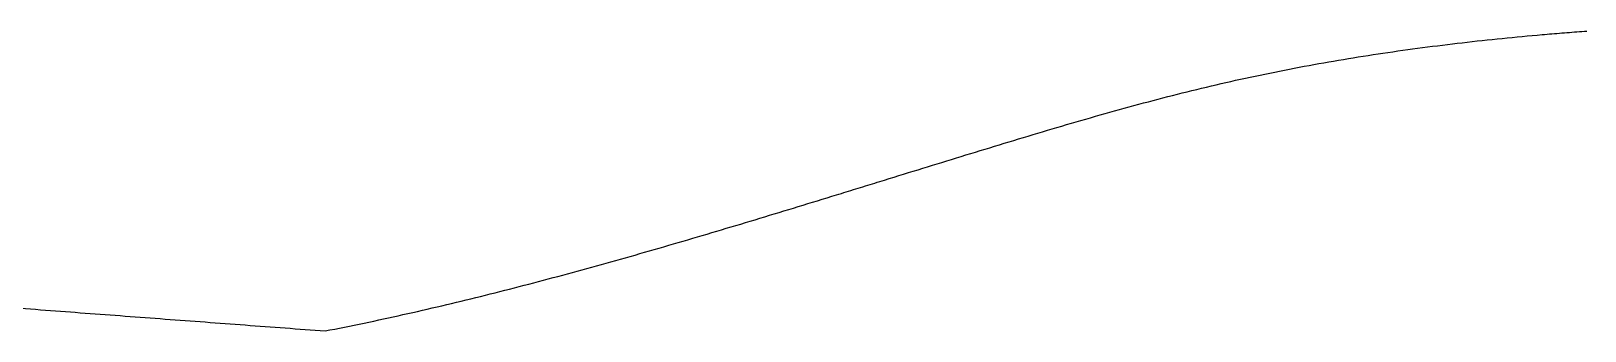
# Model space of a CAD drawing. Extents: x 0 to 145, y 2 to 120.
# Drawn here: x 31 to 62, y 11.04 to 17.02 of the extents above; entities that cross this region are included whole.
import ezdxf

# ---------------------------------------------------------------- set-up
doc = ezdxf.new("R2010")
doc.units = 0

# ---------------------------------------------------------------- blocks, each defined once
blk = doc.blocks.new('BLOCK_BLOCK_LINE024001001')
at = {"layer": 'StraightLineBottom', "color": 0}
for points in [[(7.375, 13.236788), (7.474625, 13.229352)], [(7.474625, 13.229352), (7.57425, 13.221916)], [(7.57425, 13.221916), (7.673876, 13.21448)], [(7.673876, 13.21448), (7.773501, 13.207044)], [(7.773501, 13.207044), (7.873126, 13.199608)], [(7.873126, 13.199608), (7.972751, 13.192173)], [(7.972751, 13.192173), (8.072376, 13.184737)], [(8.072376, 13.184737), (8.172001, 13.177301)], [(8.172001, 13.177301), (8.271627, 13.169865)], [(8.271627, 13.169865), (8.371252, 13.162429)], [(8.371252, 13.162429), (8.470877, 13.154993)], [(8.470877, 13.154993), (8.570502, 13.147557)], [(8.570502, 13.147557), (8.670127, 13.140121)], [(8.670127, 13.140121), (8.769752, 13.132685)], [(8.769752, 13.132685), (8.869378, 13.125249)], [(8.869378, 13.125249), (8.969003, 13.117814)], [(8.969003, 13.117814), (9.068628, 13.110378)], [(9.068628, 13.110378), (9.168253, 13.102942)], [(9.168253, 13.102942), (9.267878, 13.095506)], [(9.267878, 13.095506), (9.367504, 13.08807)], [(9.367504, 13.08807), (9.467129, 13.080634)], [(9.467129, 13.080634), (9.566754, 13.073198)], [(9.566754, 13.073198), (9.666379, 13.065762)], [(9.666379, 13.065762), (9.766004, 13.058326)], [(9.766004, 13.058326), (9.865629, 13.05089)], [(9.865629, 13.05089), (9.965255, 13.043454)], [(9.965255, 13.043454), (10.06488, 13.036019)], [(10.06488, 13.036019), (10.164505, 13.028583)], [(10.164505, 13.028583), (10.26413, 13.021147)], [(10.26413, 13.021147), (10.363755, 13.013711)], [(10.363755, 13.013711), (10.46338, 13.006275)], [(10.46338, 13.006275), (10.563006, 12.998839)], [(10.563006, 12.998839), (10.662631, 12.991403)], [(10.662631, 12.991403), (10.762256, 12.983967)], [(10.762256, 12.983967), (10.861881, 12.976531)], [(10.861881, 12.976531), (10.961506, 12.969095)], [(10.961506, 12.969095), (11.061132, 12.961659)], [(11.061132, 12.961659), (11.160757, 12.954224)], [(11.160757, 12.954224), (11.260382, 12.946788)], [(11.260382, 12.946788), (11.360007, 12.939352)], [(11.360007, 12.939352), (11.459632, 12.931916)], [(11.459632, 12.931916), (11.559257, 12.92448)], [(11.559257, 12.92448), (11.658883, 12.917044)], [(11.658883, 12.917044), (11.758508, 12.909608)], [(11.758508, 12.909608), (11.858133, 12.902172)], [(11.858133, 12.902172), (11.957758, 12.894736)], [(11.957758, 12.894736), (12.057383, 12.8873)], [(12.057383, 12.8873), (12.157008, 12.879865)], [(12.157008, 12.879865), (12.256634, 12.872429)], [(12.256634, 12.872429), (12.356259, 12.864993)], [(12.356259, 12.864993), (12.455884, 12.857557)], [(12.455884, 12.857557), (12.555509, 12.850121)], [(12.555509, 12.850121), (12.655134, 12.842685)], [(12.655134, 12.842685), (12.754759, 12.835249)], [(12.754759, 12.835249), (12.854385, 12.827813)], [(12.854385, 12.827813), (12.95401, 12.820377)], [(12.95401, 12.820377), (13.053635, 12.812941)], [(13.053635, 12.812941), (13.15326, 12.805505)], [(13.15326, 12.805505), (13.252885, 12.79807)], [(13.252885, 12.79807), (13.352511, 12.790634)], [(13.352511, 12.790634), (13.452136, 12.783198)], [(13.452136, 12.783198), (13.551761, 12.775762)], [(13.551761, 12.775762), (13.651386, 12.768326)], [(13.651386, 12.768326), (13.751011, 12.76089)], [(13.751011, 12.76089), (13.850636, 12.753454)], [(13.850636, 12.753454), (13.950262, 12.746018)], [(13.950262, 12.746018), (14.049887, 12.738582)], [(14.049887, 12.738582), (14.149512, 12.731146)], [(14.149512, 12.731146), (14.249137, 12.723711)], [(14.249137, 12.723711), (14.348762, 12.716275)], [(14.348762, 12.716275), (14.448387, 12.708839)], [(14.448387, 12.708839), (14.548013, 12.701403)], [(14.548013, 12.701403), (14.647638, 12.693967)], [(14.647638, 12.693967), (14.747263, 12.686531)], [(14.747263, 12.686531), (14.846888, 12.679095)], [(14.846888, 12.679095), (14.946513, 12.671659)], [(14.946513, 12.671659), (15.046139, 12.664223)], [(15.046139, 12.664223), (15.145764, 12.656787)], [(15.145764, 12.656787), (15.245389, 12.649351)], [(15.245389, 12.649351), (15.345014, 12.641916)], [(15.345014, 12.641916), (15.444639, 12.63448)], [(15.444639, 12.63448), (15.544264, 12.627044)], [(15.544264, 12.627044), (15.64389, 12.619608)], [(15.64389, 12.619608), (15.743515, 12.612172)], [(15.743515, 12.612172), (15.84314, 12.604736)], [(15.84314, 12.604736), (15.942765, 12.5973)], [(15.942765, 12.5973), (16.04239, 12.589864)], [(16.04239, 12.589864), (16.142015, 12.582428)], [(16.142015, 12.582428), (16.241641, 12.574992)], [(16.241641, 12.574992), (16.341266, 12.567557)], [(16.341266, 12.567557), (16.440891, 12.560121)], [(16.440891, 12.560121), (16.540516, 12.552685)], [(16.540516, 12.552685), (16.640141, 12.545249)], [(16.640141, 12.545249), (16.739767, 12.537813)], [(16.739767, 12.537813), (16.839392, 12.530377)], [(16.839392, 12.530377), (16.939017, 12.522941)], [(16.939017, 12.522941), (17.038642, 12.515505)], [(17.038642, 12.515505), (17.138267, 12.508069)], [(17.138267, 12.508069), (17.237892, 12.500633)], [(17.237892, 12.500633), (17.337518, 12.493197)], [(17.337518, 12.493197), (17.437143, 12.485762)], [(17.437143, 12.485762), (17.536768, 12.478326)], [(17.536768, 12.478326), (17.636393, 12.47089)], [(17.636393, 12.47089), (17.736018, 12.463454)], [(17.736018, 12.463454), (17.835643, 12.456018)], [(17.835643, 12.456018), (17.935269, 12.448582)], [(17.935269, 12.448582), (18.034894, 12.441146)], [(18.034894, 12.441146), (18.134519, 12.43371)], [(18.134519, 12.43371), (18.234144, 12.426274)], [(18.234144, 12.426274), (18.333769, 12.418838)], [(18.333769, 12.418838), (18.433394, 12.411402)], [(18.433394, 12.411402), (18.53302, 12.403967)], [(18.53302, 12.403967), (18.632645, 12.396531)], [(18.632645, 12.396531), (18.73227, 12.389095)], [(18.73227, 12.389095), (18.831895, 12.381659)], [(18.831895, 12.381659), (18.93152, 12.374223)], [(18.93152, 12.374223), (19.031146, 12.366787)], [(19.031146, 12.366787), (19.130771, 12.359351)], [(19.130771, 12.359351), (19.230396, 12.351915)], [(19.230396, 12.351915), (19.330021, 12.344479)], [(19.330021, 12.344479), (19.429646, 12.337043)], [(19.429646, 12.337043), (19.529271, 12.329608)], [(19.529271, 12.329608), (19.628897, 12.322172)], [(19.628897, 12.322172), (19.728522, 12.314736)], [(19.728522, 12.314736), (19.828147, 12.3073)], [(19.828147, 12.3073), (19.927772, 12.299864)], [(19.927772, 12.299864), (20.027397, 12.292428)], [(20.027397, 12.292428), (20.127022, 12.284992)], [(20.127022, 12.284992), (20.226648, 12.277556)], [(20.226648, 12.277556), (20.326273, 12.27012)], [(20.326273, 12.27012), (20.425898, 12.262684)], [(20.425898, 12.262684), (20.525523, 12.255248)], [(20.525523, 12.255248), (20.625148, 12.247813)], [(20.625148, 12.247813), (20.724774, 12.240377)], [(20.724774, 12.240377), (20.824399, 12.232941)], [(20.824399, 12.232941), (20.924024, 12.225505)], [(20.924024, 12.225505), (21.023649, 12.218069)], [(21.023649, 12.218069), (21.123274, 12.210633)], [(21.123274, 12.210633), (21.222899, 12.203197)], [(21.222899, 12.203197), (21.322525, 12.195761)], [(21.322525, 12.195761), (21.42215, 12.188325)], [(21.42215, 12.188325), (21.521775, 12.180889)], [(21.521775, 12.180889), (21.6214, 12.173454)], [(21.6214, 12.173454), (21.721025, 12.166018)], [(21.721025, 12.166018), (21.82065, 12.158582)], [(21.82065, 12.158582), (21.920276, 12.151146)], [(21.920276, 12.151146), (22.019901, 12.14371)], [(22.019901, 12.14371), (22.119526, 12.136274)], [(22.119526, 12.136274), (22.219151, 12.128838)], [(22.219151, 12.128838), (22.318776, 12.121402)], [(22.318776, 12.121402), (22.418402, 12.113966)], [(22.418402, 12.113966), (22.518027, 12.10653)], [(22.518027, 12.10653), (22.617652, 12.099094)], [(22.617652, 12.099094), (22.717277, 12.091659)], [(22.717277, 12.091659), (22.816902, 12.084223)], [(22.816902, 12.084223), (22.916527, 12.076787)], [(22.916527, 12.076787), (23.016153, 12.069351)], [(23.016153, 12.069351), (23.115778, 12.061915)], [(23.115778, 12.061915), (23.215403, 12.054479)], [(23.215403, 12.054479), (23.315028, 12.047043)], [(23.315028, 12.047043), (23.414653, 12.039607)], [(23.414653, 12.039607), (23.514278, 12.032171)], [(23.514278, 12.032171), (23.613904, 12.024735)], [(23.613904, 12.024735), (23.713529, 12.0173)], [(23.713529, 12.0173), (23.813154, 12.009864)], [(23.813154, 12.009864), (23.912779, 12.002428)], [(23.912779, 12.002428), (24.012404, 11.994992)], [(24.012404, 11.994992), (24.11203, 11.987556)], [(24.11203, 11.987556), (24.211655, 11.98012)], [(24.211655, 11.98012), (24.31128, 11.972684)], [(24.31128, 11.972684), (24.410905, 11.965248)], [(24.410905, 11.965248), (24.51053, 11.957812)], [(24.51053, 11.957812), (24.610155, 11.950376)], [(24.610155, 11.950376), (24.709781, 11.94294)], [(24.709781, 11.94294), (24.809406, 11.935505)], [(24.809406, 11.935505), (24.909031, 11.928069)], [(24.909031, 11.928069), (25.008656, 11.920633)], [(25.008656, 11.920633), (25.108281, 11.913197)], [(25.108281, 11.913197), (25.207906, 11.905761)], [(25.207906, 11.905761), (25.307532, 11.898325)], [(25.307532, 11.898325), (25.407157, 11.890889)], [(25.407157, 11.890889), (25.506782, 11.883453)], [(25.506782, 11.883453), (25.606407, 11.876017)], [(25.606407, 11.876017), (25.706032, 11.868581)], [(25.706032, 11.868581), (25.805657, 11.861145)], [(25.805657, 11.861145), (25.905283, 11.85371)], [(25.905283, 11.85371), (26.004908, 11.846274)], [(26.004908, 11.846274), (26.104533, 11.838838)], [(26.104533, 11.838838), (26.204158, 11.831402)], [(26.204158, 11.831402), (26.303783, 11.823966)], [(26.303783, 11.823966), (26.403409, 11.81653)], [(26.403409, 11.81653), (26.503034, 11.809094)], [(26.503034, 11.809094), (26.602659, 11.801658)], [(26.602659, 11.801658), (26.702284, 11.794222)], [(26.702284, 11.794222), (26.801909, 11.786786)], [(26.801909, 11.786786), (26.901534, 11.779351)], [(26.901534, 11.779351), (27.00116, 11.771915)], [(27.00116, 11.771915), (27.100785, 11.764479)], [(27.100785, 11.764479), (27.20041, 11.757043)], [(27.20041, 11.757043), (27.300035, 11.749607)], [(27.300035, 11.749607), (27.39966, 11.742171)], [(27.39966, 11.742171), (27.499285, 11.734735)], [(27.499285, 11.734735), (27.598911, 11.727299)], [(27.598911, 11.727299), (27.698536, 11.719863)], [(27.698536, 11.719863), (27.798161, 11.712427)], [(27.798161, 11.712427), (27.897786, 11.704991)], [(27.897786, 11.704991), (27.997411, 11.697556)], [(27.997411, 11.697556), (28.097037, 11.69012)], [(28.097037, 11.69012), (28.196662, 11.682684)], [(28.196662, 11.682684), (28.296287, 11.675248)], [(28.296287, 11.675248), (28.395912, 11.667812)], [(28.395912, 11.667812), (28.495537, 11.660376)], [(28.495537, 11.660376), (28.595162, 11.65294)], [(28.595162, 11.65294), (28.694788, 11.645504)], [(28.694788, 11.645504), (28.794413, 11.638068)], [(28.794413, 11.638068), (28.894038, 11.630632)], [(28.894038, 11.630632), (28.993663, 11.623197)], [(28.993663, 11.623197), (29.093288, 11.615761)], [(29.093288, 11.615761), (29.192913, 11.608325)], [(29.192913, 11.608325), (29.292539, 11.600889)], [(29.292539, 11.600889), (29.392164, 11.593453)], [(29.392164, 11.593453), (29.491789, 11.586017)], [(29.491789, 11.586017), (29.591414, 11.578581)], [(29.591414, 11.578581), (29.691039, 11.571145)], [(29.691039, 11.571145), (29.790665, 11.563709)], [(29.790665, 11.563709), (29.89029, 11.556273)], [(29.89029, 11.556273), (29.989915, 11.548837)], [(29.989915, 11.548837), (30.08954, 11.541402)], [(30.08954, 11.541402), (30.189165, 11.533966)], [(30.189165, 11.533966), (30.28879, 11.52653)], [(30.28879, 11.52653), (30.388416, 11.519094)], [(30.388416, 11.519094), (30.488041, 11.511658)], [(30.488041, 11.511658), (30.587666, 11.504222)], [(30.587666, 11.504222), (30.687291, 11.496786)], [(30.687291, 11.496786), (30.786916, 11.48935)], [(30.786916, 11.48935), (30.886541, 11.481914)], [(30.886541, 11.481914), (30.986167, 11.474478)], [(30.986167, 11.474478), (31.085792, 11.467043)], [(31.085792, 11.467043), (31.185417, 11.459607)], [(31.185417, 11.459607), (31.285042, 11.452171)], [(31.285042, 11.452171), (31.384667, 11.444735)], [(31.384667, 11.444735), (31.484293, 11.437299)], [(31.484293, 11.437299), (31.583918, 11.429863)], [(31.583918, 11.429863), (31.683543, 11.422427)], [(31.683543, 11.422427), (31.783168, 11.414991)], [(31.783168, 11.414991), (31.882793, 11.407555)], [(31.882793, 11.407555), (31.982418, 11.400119)], [(31.982418, 11.400119), (32.082044, 11.392683)], [(32.082044, 11.392683), (32.181669, 11.385248)], [(32.181669, 11.385248), (32.281294, 11.377812)], [(32.281294, 11.377812), (32.380919, 11.370376)], [(32.380919, 11.370376), (32.480544, 11.36294)], [(32.480544, 11.36294), (32.580169, 11.355504)], [(32.580169, 11.355504), (32.679795, 11.348068)], [(32.679795, 11.348068), (32.77942, 11.340632)], [(32.77942, 11.340632), (32.879045, 11.333196)], [(32.879045, 11.333196), (32.97867, 11.32576)], [(32.97867, 11.32576), (33.078295, 11.318324)], [(33.078295, 11.318324), (33.17792, 11.310889)], [(33.17792, 11.310889), (33.277546, 11.303453)], [(33.277546, 11.303453), (33.377171, 11.296017)], [(33.377171, 11.296017), (33.476796, 11.288581)], [(33.476796, 11.288581), (33.576421, 11.281145)], [(33.576421, 11.281145), (33.676046, 11.273709)], [(33.676046, 11.273709), (33.775672, 11.266273)], [(33.775672, 11.266273), (33.875297, 11.258837)], [(33.875297, 11.258837), (33.974922, 11.251401)], [(33.974922, 11.251401), (34.074547, 11.243965)], [(34.074547, 11.243965), (34.174172, 11.236529)], [(34.174172, 11.236529), (34.273797, 11.229094)], [(34.273797, 11.229094), (34.373423, 11.221658)], [(34.373423, 11.221658), (34.473048, 11.214222)], [(34.473048, 11.214222), (34.572673, 11.206786)], [(34.572673, 11.206786), (34.672298, 11.19935)], [(34.672298, 11.19935), (34.771923, 11.191914)], [(34.771923, 11.191914), (34.871548, 11.184478)], [(34.871548, 11.184478), (34.971174, 11.177042)], [(34.971174, 11.177042), (35.070799, 11.169606)], [(35.070799, 11.169606), (35.170424, 11.16217)], [(35.170424, 11.16217), (35.270049, 11.154734)], [(35.270049, 11.154734), (35.369674, 11.147299)], [(35.369674, 11.147299), (35.4693, 11.139863)], [(35.4693, 11.139863), (35.568925, 11.132427)], [(35.568925, 11.132427), (35.66855, 11.124991)], [(35.66855, 11.124991), (35.768175, 11.117555)], [(35.768175, 11.117555), (35.8678, 11.110119)], [(35.8678, 11.110119), (35.967425, 11.102683)], [(35.967425, 11.102683), (36.067051, 11.095247)], [(36.067051, 11.095247), (36.166676, 11.087811)], [(36.166676, 11.087811), (36.266301, 11.080375)], [(36.266301, 11.080375), (36.365926, 11.07294)], [(36.365926, 11.07294), (36.465551, 11.065504)], [(36.465551, 11.065504), (36.565176, 11.058068)], [(36.565176, 11.058068), (36.664802, 11.050632)], [(36.664802, 11.050632), (36.764427, 11.043196)], [(36.764427, 11.043196), (36.864052, 11.03576)]]:
    blk.add_lwpolyline(points, dxfattribs=at)
blk = doc.blocks.new('WIRE002')
at = {"layer": 'CurvedLineBottom', "color": 0}
for points in [[(59.057516, 16.729261), (59.156559, 16.741623)], [(59.156559, 16.741623), (59.255636, 16.753791)], [(59.255636, 16.753791), (59.354746, 16.765766)], [(59.354746, 16.765766), (59.453889, 16.777548)], [(59.453889, 16.777548), (59.553063, 16.789141)], [(59.553063, 16.789141), (59.652269, 16.800544)], [(59.652269, 16.800544), (59.751506, 16.811759)], [(59.751506, 16.811759), (59.850773, 16.822787)], [(59.850773, 16.822787), (59.95007, 16.833631)], [(59.95007, 16.833631), (60.049396, 16.84429)], [(60.049396, 16.84429), (60.148751, 16.854767)], [(60.148751, 16.854767), (60.248134, 16.865063)], [(60.248134, 16.865063), (60.347545, 16.875179)], [(60.347545, 16.875179), (60.446984, 16.885116)], [(60.446984, 16.885116), (60.546448, 16.894876)], [(60.546448, 16.894876), (60.645939, 16.904461)], [(60.645939, 16.904461), (60.745456, 16.91387)], [(60.745456, 16.91387), (60.844998, 16.923107)], [(60.844998, 16.923107), (60.944564, 16.932172)], [(60.944564, 16.932172), (61.044155, 16.941066)], [(61.044155, 16.941066), (61.143769, 16.949791)], [(61.143769, 16.949791), (61.193587, 16.954069)], [(61.193587, 16.954069), (61.243406, 16.958348)], [(61.243406, 16.958348), (61.293236, 16.962543)], [(61.293236, 16.962543), (61.343065, 16.966738)], [(61.343065, 16.966738), (61.392906, 16.970851)], [(61.392906, 16.970851), (61.442747, 16.974963)], [(61.442747, 16.974963), (61.492598, 16.978994)], [(61.492598, 16.978994), (61.54245, 16.983025)], [(61.54245, 16.983025), (61.592312, 16.986974)], [(61.592312, 16.986974), (61.642173, 16.990924)], [(61.642173, 16.990924), (61.692045, 16.994792)], [(61.692045, 16.994792), (61.741918, 16.998661)], [(61.741918, 16.998661), (61.7918, 17.00245)], [(61.7918, 17.00245), (61.841682, 17.006239)], [(61.841682, 17.006239), (61.891573, 17.009949)], [(61.891573, 17.009949), (61.941465, 17.013658)], [(61.941465, 17.013658), (61.991366, 17.017289)], [(61.991366, 17.017289), (62.041267, 17.02092)], [(56.986271, 16.422349), (57.08449, 16.439104)], [(57.08449, 16.439104), (57.182753, 16.455638)], [(57.182753, 16.455638), (57.28106, 16.47195)], [(57.28106, 16.47195), (57.379411, 16.488042)], [(57.379411, 16.488042), (57.477804, 16.503916)], [(57.477804, 16.503916), (57.57624, 16.519572)], [(57.57624, 16.519572), (57.674718, 16.535013)], [(57.674718, 16.535013), (57.773238, 16.550239)], [(57.773238, 16.550239), (57.871798, 16.565252)], [(57.871798, 16.565252), (57.970398, 16.580053)], [(57.970398, 16.580053), (58.069039, 16.594643)], [(58.069039, 16.594643), (58.167718, 16.609025)], [(58.167718, 16.609025), (58.266437, 16.623198)], [(58.266437, 16.623198), (58.365193, 16.637165)], [(58.365193, 16.637165), (58.463987, 16.650926)], [(58.463987, 16.650926), (58.562819, 16.664484)], [(58.562819, 16.664484), (58.661687, 16.677839)], [(58.661687, 16.677839), (58.760591, 16.690993)], [(58.760591, 16.690993), (58.859531, 16.703947)], [(58.859531, 16.703947), (58.958506, 16.716702)], [(58.958506, 16.716702), (59.057516, 16.729261)], [(55.323877, 16.102155), (55.421258, 16.122899)], [(55.421258, 16.122899), (55.518693, 16.143397)], [(55.518693, 16.143397), (55.616181, 16.163651)], [(55.616181, 16.163651), (55.713721, 16.183663)], [(55.713721, 16.183663), (55.811313, 16.203433)], [(55.811313, 16.203433), (55.908956, 16.222964)], [(55.908956, 16.222964), (56.00665, 16.242256)], [(56.00665, 16.242256), (56.104394, 16.26131)], [(56.104394, 16.26131), (56.202189, 16.280129)], [(56.202189, 16.280129), (56.300032, 16.298714)], [(56.300032, 16.298714), (56.397924, 16.317065)], [(56.397924, 16.317065), (56.495865, 16.335184)], [(56.495865, 16.335184), (56.593853, 16.353073)], [(56.593853, 16.353073), (56.691888, 16.370732)], [(56.691888, 16.370732), (56.78997, 16.388164)], [(56.78997, 16.388164), (56.888098, 16.405369)], [(56.888098, 16.405369), (56.986271, 16.422349)], [(54.062917, 15.80996), (54.159594, 15.833873)], [(54.159594, 15.833873), (54.25632, 15.857562)], [(54.25632, 15.857562), (54.353098, 15.881021)], [(54.353098, 15.881021), (54.449928, 15.904247)], [(54.449928, 15.904247), (54.546811, 15.927233)], [(54.546811, 15.927233), (54.643748, 15.949976)], [(54.643748, 15.949976), (54.740741, 15.972471)], [(54.740741, 15.972471), (54.837791, 15.994714)], [(54.837791, 15.994714), (54.934897, 16.016703)], [(54.934897, 16.016703), (55.032059, 16.038441)], [(55.032059, 16.038441), (55.129277, 16.059928)], [(55.129277, 16.059928), (55.22655, 16.081166)], [(55.22655, 16.081166), (55.323877, 16.102155)], [(52.810159, 15.480755), (52.906288, 15.507166)], [(52.906288, 15.507166), (53.002452, 15.533413)], [(53.002452, 15.533413), (53.098653, 15.559491)], [(53.098653, 15.559491), (53.194891, 15.585395)], [(53.194891, 15.585395), (53.291168, 15.611122)], [(53.291168, 15.611122), (53.387486, 15.636665)], [(53.387486, 15.636665), (53.483844, 15.662021)], [(53.483844, 15.662021), (53.580244, 15.687185)], [(53.580244, 15.687185), (53.676688, 15.712152)], [(53.676688, 15.712152), (53.773176, 15.736918)], [(53.773176, 15.736918), (53.869709, 15.761478)], [(53.869709, 15.761478), (53.966289, 15.785827)], [(53.966289, 15.785827), (54.062917, 15.80996)], [(51.754767, 15.180737), (51.850579, 15.208645)], [(51.850579, 15.208645), (51.946414, 15.236441)], [(51.946414, 15.236441), (52.042273, 15.264119)], [(52.042273, 15.264119), (52.138158, 15.291675)], [(52.138158, 15.291675), (52.23407, 15.319105)], [(52.23407, 15.319105), (52.330009, 15.346402)], [(52.330009, 15.346402), (52.425977, 15.373564)], [(52.425977, 15.373564), (52.521975, 15.400585)], [(52.521975, 15.400585), (52.618004, 15.42746)], [(52.618004, 15.42746), (52.714065, 15.454185)], [(52.714065, 15.454185), (52.810159, 15.480755)], [(50.70205, 14.867626), (50.79768, 14.896468)], [(50.79768, 14.896468), (50.893321, 14.925249)], [(50.893321, 14.925249), (50.988974, 14.953964)], [(50.988974, 14.953964), (51.08464, 14.982607)], [(51.08464, 14.982607), (51.180321, 15.011176)], [(51.180321, 15.011176), (51.276017, 15.039663)], [(51.276017, 15.039663), (51.371729, 15.068066)], [(51.371729, 15.068066), (51.467459, 15.09638)], [(51.467459, 15.09638), (51.563208, 15.124599)], [(51.563208, 15.124599), (51.658977, 15.15272)], [(51.658977, 15.15272), (51.754767, 15.180737)], [(49.650566, 14.547488), (49.746134, 14.576756)], [(49.746134, 14.576756), (49.841704, 14.605996)], [(49.841704, 14.605996), (49.937279, 14.635207)], [(49.937279, 14.635207), (50.032857, 14.664388)], [(50.032857, 14.664388), (50.12844, 14.693537)], [(50.12844, 14.693537), (50.224027, 14.722653)], [(50.224027, 14.722653), (50.319618, 14.751733)], [(50.319618, 14.751733), (50.415215, 14.780775)], [(50.415215, 14.780775), (50.510819, 14.809775)], [(50.510819, 14.809775), (50.60643, 14.838726)], [(50.60643, 14.838726), (50.70205, 14.867626)], [(48.695019, 14.253656), (48.790567, 14.28311)], [(48.790567, 14.28311), (48.886116, 14.312553)], [(48.886116, 14.312553), (48.981666, 14.341983)], [(48.981666, 14.341983), (49.077217, 14.371398)], [(49.077217, 14.371398), (49.17277, 14.400796)], [(49.17277, 14.400796), (49.268325, 14.430176)], [(49.268325, 14.430176), (49.363881, 14.459537)], [(49.363881, 14.459537), (49.45944, 14.488877)], [(49.45944, 14.488877), (49.555002, 14.518195)], [(49.555002, 14.518195), (49.650566, 14.547488)], [(47.691739, 13.944067), (47.739518, 13.958808)], [(47.739518, 13.958808), (47.787295, 13.973551)], [(47.787295, 13.973551), (47.835073, 13.988294)], [(47.835073, 13.988294), (47.88285, 14.003039)], [(47.88285, 14.003039), (47.930627, 14.017784)], [(47.930627, 14.017784), (48.026179, 14.047276)], [(48.026179, 14.047276), (48.12173, 14.076769)], [(48.12173, 14.076769), (48.217279, 14.106261)], [(48.217279, 14.106261), (48.312828, 14.135751)], [(48.312828, 14.135751), (48.408376, 14.165237)], [(48.408376, 14.165237), (48.503923, 14.194717)], [(48.503923, 14.194717), (48.599471, 14.224191)], [(48.599471, 14.224191), (48.695019, 14.253656)], [(46.688204, 13.635159), (46.783798, 13.6645)], [(46.783798, 13.6645), (46.879388, 13.693862)], [(46.879388, 13.693862), (46.974972, 13.723244)], [(46.974972, 13.723244), (47.022762, 13.737944)], [(47.022762, 13.737944), (47.070553, 13.752643)], [(47.070553, 13.752643), (47.118341, 13.767351)], [(47.118341, 13.767351), (47.166129, 13.782059)], [(47.166129, 13.782059), (47.213915, 13.796774)], [(47.213915, 13.796774), (47.261702, 13.811489)], [(47.261702, 13.811489), (47.309486, 13.826211)], [(47.309486, 13.826211), (47.357271, 13.840933)], [(47.357271, 13.840933), (47.405054, 13.855661)], [(47.405054, 13.855661), (47.452837, 13.870388)], [(47.452837, 13.870388), (47.500619, 13.88512)], [(47.500619, 13.88512), (47.5484, 13.899853)], [(47.5484, 13.899853), (47.59618, 13.91459)], [(47.59618, 13.91459), (47.64396, 13.929327)], [(47.64396, 13.929327), (47.691739, 13.944067)], [(45.636274, 13.314234), (45.731939, 13.343242)], [(45.731939, 13.343242), (45.827596, 13.372288)], [(45.827596, 13.372288), (45.923245, 13.401371)], [(45.923245, 13.401371), (46.018888, 13.430488)], [(46.018888, 13.430488), (46.114523, 13.459639)], [(46.114523, 13.459639), (46.210152, 13.488822)], [(46.210152, 13.488822), (46.305774, 13.518035)], [(46.305774, 13.518035), (46.40139, 13.547276)], [(46.40139, 13.547276), (46.497, 13.576545)], [(46.497, 13.576545), (46.592605, 13.60584)], [(46.592605, 13.60584), (46.688204, 13.635159)], [(44.583376, 12.998104), (44.679143, 13.026591)], [(44.679143, 13.026591), (44.7749, 13.055132)], [(44.7749, 13.055132), (44.870646, 13.083728)], [(44.870646, 13.083728), (44.966382, 13.112375)], [(44.966382, 13.112375), (45.062108, 13.141073)], [(45.062108, 13.141073), (45.157825, 13.16982)], [(45.157825, 13.16982), (45.253532, 13.198614)], [(45.253532, 13.198614), (45.349231, 13.227454)], [(45.349231, 13.227454), (45.44492, 13.256339)], [(45.44492, 13.256339), (45.540601, 13.285266)], [(45.540601, 13.285266), (45.636274, 13.314234)], [(43.529156, 12.68884), (43.625058, 12.716617)], [(43.625058, 12.716617), (43.720947, 12.744466)], [(43.720947, 12.744466), (43.816822, 12.772386)], [(43.816822, 12.772386), (43.912684, 12.800375)], [(43.912684, 12.800375), (44.008533, 12.828432)], [(44.008533, 12.828432), (44.10437, 12.856554)], [(44.10437, 12.856554), (44.200194, 12.884741)], [(44.200194, 12.884741), (44.296007, 12.912992)], [(44.296007, 12.912992), (44.391808, 12.941303)], [(44.391808, 12.941303), (44.487597, 12.969675)], [(44.487597, 12.969675), (44.583376, 12.998104)], [(42.473264, 12.388513), (42.569333, 12.415391)], [(42.569333, 12.415391), (42.665385, 12.44236)], [(42.665385, 12.44236), (42.761421, 12.469416)], [(42.761421, 12.469416), (42.857441, 12.496558)], [(42.857441, 12.496558), (42.953445, 12.523785)], [(42.953445, 12.523785), (43.049434, 12.551095)], [(43.049434, 12.551095), (43.145408, 12.578487)], [(43.145408, 12.578487), (43.241366, 12.605959)], [(43.241366, 12.605959), (43.337311, 12.63351)], [(43.337311, 12.63351), (43.433241, 12.661137)], [(43.433241, 12.661137), (43.529156, 12.68884)], [(41.31906, 12.073507), (41.415347, 12.099192)], [(41.415347, 12.099192), (41.511614, 12.124984)], [(41.511614, 12.124984), (41.607862, 12.150883)], [(41.607862, 12.150883), (41.704091, 12.176888)], [(41.704091, 12.176888), (41.800301, 12.202995)], [(41.800301, 12.202995), (41.896492, 12.229204)], [(41.896492, 12.229204), (41.992665, 12.255514)], [(41.992665, 12.255514), (42.08882, 12.281923)], [(42.08882, 12.281923), (42.184957, 12.308428)], [(42.184957, 12.308428), (42.281077, 12.335029)], [(42.281077, 12.335029), (42.377179, 12.361725)], [(42.377179, 12.361725), (42.473264, 12.388513)], [(40.161989, 11.774289), (40.258533, 11.798555)], [(40.258533, 11.798555), (40.355053, 11.822948)], [(40.355053, 11.822948), (40.451551, 11.847467)], [(40.451551, 11.847467), (40.548026, 11.872108)], [(40.548026, 11.872108), (40.64448, 11.896872)], [(40.64448, 11.896872), (40.740912, 11.921757)], [(40.740912, 11.921757), (40.837322, 11.94676)], [(40.837322, 11.94676), (40.933711, 11.971881)], [(40.933711, 11.971881), (41.030079, 11.997118)], [(41.030079, 11.997118), (41.126427, 12.022469)], [(41.126427, 12.022469), (41.222754, 12.047932)], [(41.222754, 12.047932), (41.31906, 12.073507)], [(38.80784, 11.448742), (38.90473, 11.47107)], [(38.90473, 11.47107), (39.001594, 11.493547)], [(39.001594, 11.493547), (39.098432, 11.516171)], [(39.098432, 11.516171), (39.195244, 11.53894)], [(39.195244, 11.53894), (39.29203, 11.561853)], [(39.29203, 11.561853), (39.38879, 11.584909)], [(39.38879, 11.584909), (39.485525, 11.608105)], [(39.485525, 11.608105), (39.582236, 11.631441)], [(39.582236, 11.631441), (39.678922, 11.654914)], [(39.678922, 11.654914), (39.775583, 11.678523)], [(39.775583, 11.678523), (39.87222, 11.702267)], [(39.87222, 11.702267), (39.968833, 11.726143)], [(39.968833, 11.726143), (40.065423, 11.750151)], [(40.065423, 11.750151), (40.161989, 11.774289)], [(37.448439, 11.15261), (37.545729, 11.172696)], [(37.545729, 11.172696), (37.642988, 11.192952)], [(37.642988, 11.192952), (37.740218, 11.213377)], [(37.740218, 11.213377), (37.837417, 11.233969)], [(37.837417, 11.233969), (37.934588, 11.254726)], [(37.934588, 11.254726), (38.031729, 11.275648)], [(38.031729, 11.275648), (38.128841, 11.296732)], [(38.128841, 11.296732), (38.225925, 11.317977)], [(38.225925, 11.317977), (38.32298, 11.339382)], [(38.32298, 11.339382), (38.420007, 11.360944)], [(38.420007, 11.360944), (38.517006, 11.382663)], [(38.517006, 11.382663), (38.613978, 11.404537)], [(38.613978, 11.404537), (38.710922, 11.426563)], [(38.710922, 11.426563), (38.80784, 11.448742)], [(36.864052, 11.03576), (36.961528, 11.054791)], [(36.961528, 11.054791), (37.058973, 11.074002)], [(37.058973, 11.074002), (37.156386, 11.093391)], [(37.156386, 11.093391), (37.253768, 11.112956)], [(37.253768, 11.112956), (37.351119, 11.132697)], [(37.351119, 11.132697), (37.448439, 11.15261)]]:
    blk.add_lwpolyline(points, dxfattribs=at)

msp = doc.modelspace()

# ---------------------------------------------------------------- block references
at = {"layer": 'CurvedLineBottom', "color": 0}
msp.add_blockref('WIRE002', (0, 0), dxfattribs=at)
at = {"layer": 'StraightLineBottom', "color": 0}
msp.add_blockref('BLOCK_BLOCK_LINE024001001', (0, 0), dxfattribs=at)

doc.saveas('drawing.dxf')
